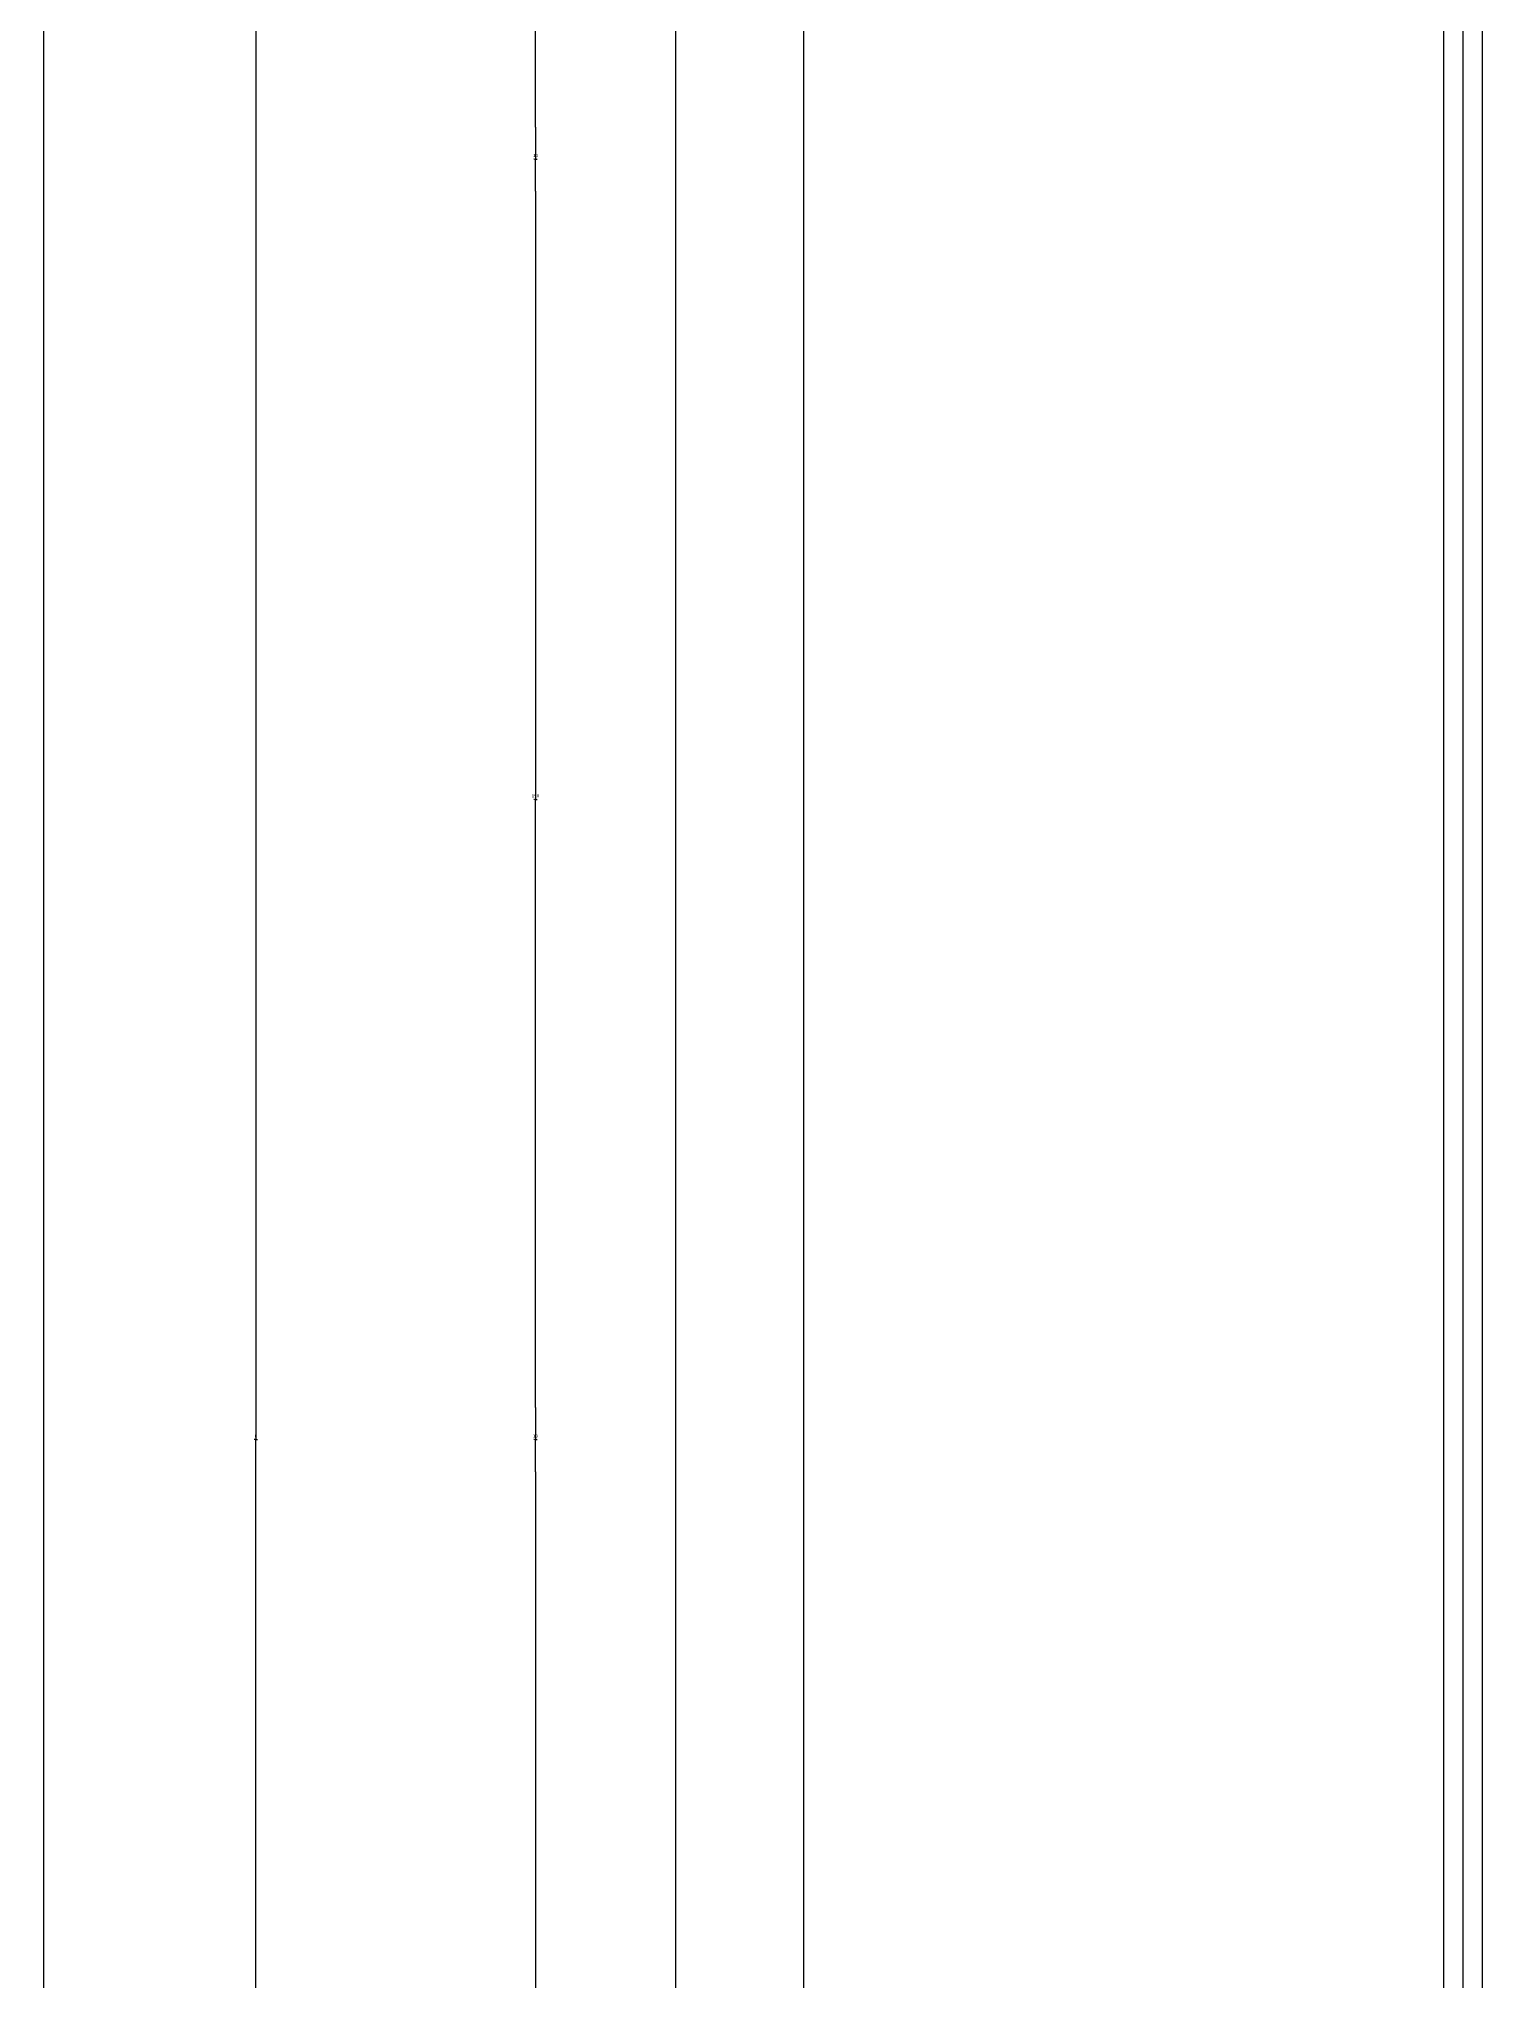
# Model space of a CAD drawing. Header units: metres. Extents: x 4 to 3597, y 195 to 4697.
# Drawn here: x 2605 to 3055, y 1882 to 2488 of the extents above; entities that cross this region are included whole.
import ezdxf

# ---------------------------------------------------------------- set-up
doc = ezdxf.new("R2010")
doc.units = ezdxf.units.M
for name, color, linetype in [('3', 3, 'Continuous'), ('4', 4, 'Continuous'), ('7', 7, 'Continuous'), ('DIM', 3, 'Continuous')]:
    doc.layers.add(name, color=color, linetype=linetype)
doc.dimstyles.get("Standard").update_dxf_attribs({"dimtxt": 2.5, "dimasz": 2.5, "dimexe": 1.25, "dimexo": 0.625, "dimtad": 1, "dimcen": 2.5, "dimazin": 3, "dimtfac": 1, "dimtmove": 0, "dimatfit": 3})

# ---------------------------------------------------------------- blocks, each defined once
blk = doc.blocks.new('*D33')
for p, q in [((2606.14, 4120.92), (2606.14, 2620.92)), ((2605.89, 2620.92), (2605.64, 2620.92)), ((2606.14, 1120.92), (2606.14, 2620.92)), ((2606.14, 2620.92), (2606.14, 2620.92)), ((2606.39, 2620.92), (2606.64, 2620.92))]:
    blk.add_line(p, q)
at = {"layer": 'Defpoints'}
for p in [(2606.14, 4120.92), (2606.14, 2620.92), (2606.14, 1120.92)]:
    blk.add_point(p, dxfattribs=at)
at = {"layer": 'DIM', "insert": (2606.14, 2622.045), "char_height": 1, "attachment_point": 5}
blk.add_mtext('1500', dxfattribs=at)
blk = doc.blocks.new('*D34')
for p, q in [((2672.4, 2880.92), (2672.4, 2050.92)), ((2672.15, 2050.92), (2671.9, 2050.92)), ((2672.4, 1220.92), (2672.4, 2050.92)), ((2672.4, 2050.92), (2672.4, 2050.92)), ((2672.65, 2050.92), (2672.9, 2050.92))]:
    blk.add_line(p, q)
at = {"layer": 'Defpoints'}
for p in [(2672.4, 2880.92), (2672.4, 2050.92), (2672.4, 1220.92)]:
    blk.add_point(p, dxfattribs=at)
at = {"layer": 'DIM', "insert": (2672.4, 2052.045), "char_height": 1, "attachment_point": 5}
blk.add_mtext('0', dxfattribs=at)
blk = doc.blocks.new('*D35')
for p, q in [((2759.75, 2040.92), (2759.75, 1850.92)), ((2759.5, 1850.92), (2759.25, 1850.92)), ((2759.75, 1660.92), (2759.75, 1850.92)), ((2759.75, 1850.92), (2759.75, 1850.92)), ((2760, 1850.92), (2760.25, 1850.92))]:
    blk.add_line(p, q)
at = {"layer": 'Defpoints'}
for p in [(2759.75, 2040.92), (2759.75, 1850.92), (2759.75, 1660.92)]:
    blk.add_point(p, dxfattribs=at)
at = {"layer": 'DIM', "insert": (2759.75, 1852.045), "char_height": 1, "attachment_point": 5}
blk.add_mtext('190', dxfattribs=at)
blk = doc.blocks.new('*D73')
for p, q in [((2759.75, 2060.92), (2759.75, 2050.92)), ((2759.5, 2050.92), (2759.25, 2050.92)), ((2759.75, 2040.92), (2759.75, 2050.92)), ((2759.75, 2050.92), (2759.75, 2050.92)), ((2760, 2050.92), (2760.25, 2050.92))]:
    blk.add_line(p, q)
at = {"layer": 'Defpoints'}
for p in [(2759.75, 2060.92), (2759.75, 2050.92), (2759.75, 2040.92)]:
    blk.add_point(p, dxfattribs=at)
at = {"layer": 'DIM', "insert": (2759.75, 2052.045), "char_height": 1, "attachment_point": 5}
blk.add_mtext('10', dxfattribs=at)
blk = doc.blocks.new('*D74')
for p, q in [((2759.75, 2440.92), (2759.75, 2250.92)), ((2759.5, 2250.92), (2759.25, 2250.92)), ((2759.75, 2060.92), (2759.75, 2250.92)), ((2759.75, 2250.92), (2759.75, 2250.92)), ((2760, 2250.92), (2760.25, 2250.92))]:
    blk.add_line(p, q)
at = {"layer": 'Defpoints'}
for p in [(2759.75, 2440.92), (2759.75, 2250.92), (2759.75, 2060.92)]:
    blk.add_point(p, dxfattribs=at)
at = {"layer": 'DIM', "insert": (2759.75, 2252.045), "char_height": 1, "attachment_point": 5}
blk.add_mtext('190', dxfattribs=at)
blk = doc.blocks.new('*D75')
for p, q in [((2759.75, 2460.92), (2759.75, 2450.92)), ((2759.5, 2450.92), (2759.25, 2450.92)), ((2759.75, 2440.92), (2759.75, 2450.92)), ((2759.75, 2450.92), (2759.75, 2450.92)), ((2760, 2450.92), (2760.25, 2450.92))]:
    blk.add_line(p, q)
at = {"layer": 'Defpoints'}
for p in [(2759.75, 2460.92), (2759.75, 2450.92), (2759.75, 2440.92)]:
    blk.add_point(p, dxfattribs=at)
at = {"layer": 'DIM', "insert": (2759.75, 2452.045), "char_height": 1, "attachment_point": 5}
blk.add_mtext('10', dxfattribs=at)
blk = doc.blocks.new('*D76')
for p, q in [((2759.75, 2620.92), (2759.75, 2540.92)), ((2759.5, 2540.92), (2759.25, 2540.92)), ((2759.75, 2460.92), (2759.75, 2540.92)), ((2759.75, 2540.92), (2759.75, 2540.92)), ((2760, 2540.92), (2760.25, 2540.92))]:
    blk.add_line(p, q)
at = {"layer": 'Defpoints'}
for p in [(2759.75, 2620.92), (2759.75, 2540.92), (2759.75, 2460.92)]:
    blk.add_point(p, dxfattribs=at)
at = {"layer": 'DIM', "insert": (2759.75, 2542.045), "char_height": 1, "attachment_point": 5}
blk.add_mtext('80', dxfattribs=at)

msp = doc.modelspace()

# ---------------------------------------------------------------- linework, layer by layer
at = {"layer": '3'}
msp.add_line((3055.46, 2800.92), (3055.46, 1300.92), dxfattribs=at)
at = {"layer": '4'}
for p, q in [((2803.46, 4240.92), (2803.46, 1000.92)), ((2843.46, 4120.92), (2843.46, 1120.92)), ((3043.46, 1194.92), (3043.46, 2906.92))]:
    msp.add_line(p, q, dxfattribs=at)
at = {"layer": '7'}
msp.add_line((3049.46, 2806.92), (3049.46, 1294.92), dxfattribs=at)

# ---------------------------------------------------------------- dimensions: what is measured, and where the dimension line sits
at = {"layer": 'DIM'}
for base, p1, p2, text, picture, middle in [((2606.14, 2620.92), (2606.14, 4120.92), (2606.14, 1120.92), '1500', '*D33', (2606.14, 2622.045)), ((2759.75, 2540.92), (2759.75, 2620.92), (2759.75, 2460.92), '80', '*D76', (2759.75, 2542.045)), ((2759.75, 2450.92), (2759.75, 2460.92), (2759.75, 2440.92), '10', '*D75', (2759.75, 2452.045)), ((2759.75, 2250.92), (2759.75, 2440.92), (2759.75, 2060.92), '190', '*D74', (2759.75, 2252.045)), ((2759.75, 2050.92), (2759.75, 2060.92), (2759.75, 2040.92), '10', '*D73', (2759.75, 2052.045)), ((2759.75, 1850.92), (2759.75, 2040.92), (2759.75, 1660.92), '190', '*D35', (2759.75, 1852.045))]:
    dim = msp.add_linear_dim(base=base, p1=p1, p2=p2, text=text, dimstyle='Standard', dxfattribs=at)
    dim.commit()
    dim.dimension.update_dxf_attribs({"geometry": picture, "text_midpoint": middle})
dim = msp.add_linear_dim(base=(2672.4, 2050.92), p1=(2672.4, 2880.92), p2=(2672.4, 1220.92), dimstyle='Standard', dxfattribs=at)
dim.commit()
dim.dimension.update_dxf_attribs({"geometry": '*D34', "text_midpoint": (2672.4, 2052.045)})

doc.saveas('drawing.dxf')
